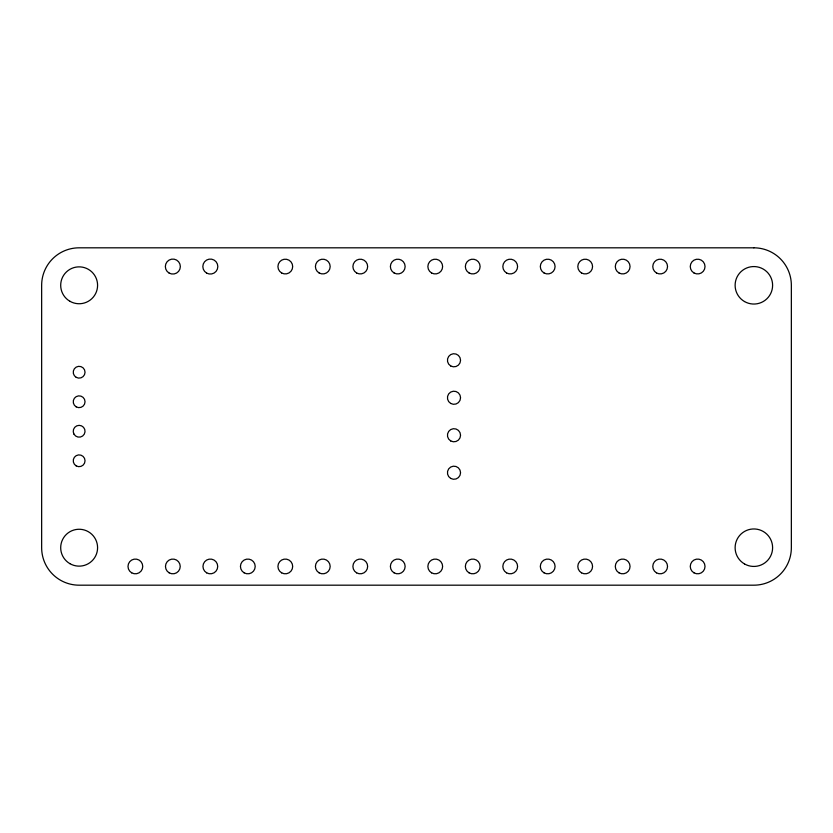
<?xml version="1.0" encoding="UTF-8"?>
<svg xmlns="http://www.w3.org/2000/svg" width="833" height="833" viewBox="0 0 833 833"><rect width="100%" height="100%" fill="white"/><g stroke="black" fill="none" stroke-linecap="round" stroke-linejoin="round"><path stroke-width="1.25" d="M753.865 247.817L79.135 247.817A37.485 37.485 0 0 0 41.65 285.303L41.65 547.697A37.485 37.485 0 0 0 79.135 585.183L753.865 585.183A37.485 37.485 0 0 0 791.35 547.697L791.35 285.303A37.485 37.485 0 0 0 753.865 247.817M744.494 301.536A18.742 18.742 0 0 0 772.607 285.303A18.742 18.742 0 0 0 744.494 269.069A18.742 18.742 0 0 0 744.494 301.536M744.494 563.931A18.742 18.742 0 0 0 772.607 547.697A18.742 18.742 0 0 0 744.494 531.464A18.742 18.742 0 0 0 744.494 563.931M76.188 465.886A5.904 5.904 0 0 0 85.039 460.774A5.904 5.904 0 0 0 76.188 455.661A5.904 5.904 0 0 0 76.188 465.886M74.022 434.212A5.904 5.904 0 0 0 84.248 434.212A5.904 5.904 0 0 0 79.135 425.351A5.904 5.904 0 0 0 74.022 434.212M76.188 406.858A5.904 5.904 0 0 0 85.039 401.745A5.904 5.904 0 0 0 76.188 396.633A5.904 5.904 0 0 0 76.188 406.858M76.188 377.339A5.904 5.904 0 0 0 85.039 372.226A5.904 5.904 0 0 0 76.188 367.114A5.904 5.904 0 0 0 76.188 377.339M169.099 273.057A7.497 7.497 0 0 0 180.344 266.56A7.497 7.497 0 0 0 169.099 260.063A7.497 7.497 0 0 0 169.099 273.057M206.584 273.057A7.497 7.497 0 0 0 217.829 266.56A7.497 7.497 0 0 0 206.584 260.063A7.497 7.497 0 0 0 206.584 273.057M450.705 478.413A6.57 6.57 0 0 0 460.555 472.728A6.57 6.57 0 0 0 450.705 467.042A6.57 6.57 0 0 0 450.705 478.413M450.705 440.928A6.57 6.57 0 0 0 460.555 435.243A6.57 6.57 0 0 0 450.705 429.557A6.57 6.57 0 0 0 450.705 440.928M450.705 403.443A6.57 6.57 0 0 0 460.555 397.757A6.57 6.57 0 0 0 450.705 392.072A6.57 6.57 0 0 0 450.705 403.443M450.705 365.958A6.57 6.57 0 0 0 460.555 360.272A6.57 6.57 0 0 0 450.705 354.587A6.57 6.57 0 0 0 450.705 365.958M131.676 572.833A7.382 7.382 0 0 0 142.745 566.44A7.382 7.382 0 0 0 131.676 560.047A7.382 7.382 0 0 0 131.676 572.833M169.161 572.833A7.382 7.382 0 0 0 180.23 566.44A7.382 7.382 0 0 0 169.161 560.047A7.382 7.382 0 0 0 169.161 572.833M206.646 572.833A7.382 7.382 0 0 0 217.715 566.44A7.382 7.382 0 0 0 206.646 560.047A7.382 7.382 0 0 0 206.646 572.833M244.131 572.833A7.382 7.382 0 0 0 255.2 566.44A7.382 7.382 0 0 0 244.131 560.047A7.382 7.382 0 0 0 244.131 572.833M281.616 572.833A7.382 7.382 0 0 0 292.685 566.44A7.382 7.382 0 0 0 281.616 560.047A7.382 7.382 0 0 0 281.616 572.833M319.101 572.833A7.382 7.382 0 0 0 330.17 566.44A7.382 7.382 0 0 0 319.101 560.047A7.382 7.382 0 0 0 319.101 572.833M356.586 572.833A7.382 7.382 0 0 0 367.655 566.44A7.382 7.382 0 0 0 356.586 560.047A7.382 7.382 0 0 0 356.586 572.833M394.071 572.833A7.382 7.382 0 0 0 405.14 566.44A7.382 7.382 0 0 0 394.071 560.047A7.382 7.382 0 0 0 394.071 572.833M431.556 572.833A7.382 7.382 0 0 0 442.625 566.44A7.382 7.382 0 0 0 431.556 560.047A7.382 7.382 0 0 0 431.556 572.833M469.041 572.833A7.382 7.382 0 0 0 480.11 566.44A7.382 7.382 0 0 0 469.041 560.047A7.382 7.382 0 0 0 469.041 572.833M506.526 572.833A7.382 7.382 0 0 0 517.595 566.44A7.382 7.382 0 0 0 506.526 560.047A7.382 7.382 0 0 0 506.526 572.833M544.011 572.833A7.382 7.382 0 0 0 555.08 566.44A7.382 7.382 0 0 0 544.011 560.047A7.382 7.382 0 0 0 544.011 572.833M581.496 572.833A7.382 7.382 0 0 0 592.565 566.44A7.382 7.382 0 0 0 581.496 560.047A7.382 7.382 0 0 0 581.496 572.833M618.981 572.833A7.382 7.382 0 0 0 630.05 566.44A7.382 7.382 0 0 0 618.981 560.047A7.382 7.382 0 0 0 618.981 572.833M656.466 572.833A7.382 7.382 0 0 0 667.535 566.44A7.382 7.382 0 0 0 656.466 560.047A7.382 7.382 0 0 0 656.466 572.833M693.951 572.833A7.382 7.382 0 0 0 705.02 566.44A7.382 7.382 0 0 0 693.951 560.047A7.382 7.382 0 0 0 693.951 572.833M693.951 272.953A7.382 7.382 0 0 0 705.02 266.56A7.382 7.382 0 0 0 693.951 260.167A7.382 7.382 0 0 0 693.951 272.953M656.466 272.953A7.382 7.382 0 0 0 667.535 266.56A7.382 7.382 0 0 0 656.466 260.167A7.382 7.382 0 0 0 656.466 272.953M618.981 272.953A7.382 7.382 0 0 0 630.05 266.56A7.382 7.382 0 0 0 618.981 260.167A7.382 7.382 0 0 0 618.981 272.953M581.496 272.953A7.382 7.382 0 0 0 592.565 266.56A7.382 7.382 0 0 0 581.496 260.167A7.382 7.382 0 0 0 581.496 272.953M544.011 272.953A7.382 7.382 0 0 0 555.08 266.56A7.382 7.382 0 0 0 544.011 260.167A7.382 7.382 0 0 0 544.011 272.953M506.526 272.953A7.382 7.382 0 0 0 517.595 266.56A7.382 7.382 0 0 0 506.526 260.167A7.382 7.382 0 0 0 506.526 272.953M469.041 272.953A7.382 7.382 0 0 0 480.11 266.56A7.382 7.382 0 0 0 469.041 260.167A7.382 7.382 0 0 0 469.041 272.953M431.556 272.953A7.382 7.382 0 0 0 442.625 266.56A7.382 7.382 0 0 0 431.556 260.167A7.382 7.382 0 0 0 431.556 272.953M394.071 272.953A7.382 7.382 0 0 0 405.14 266.56A7.382 7.382 0 0 0 394.071 260.167A7.382 7.382 0 0 0 394.071 272.953M356.586 272.953A7.382 7.382 0 0 0 367.655 266.56A7.382 7.382 0 0 0 356.586 260.167A7.382 7.382 0 0 0 356.586 272.953M319.101 272.953A7.382 7.382 0 0 0 330.17 266.56A7.382 7.382 0 0 0 319.101 260.167A7.382 7.382 0 0 0 319.101 272.953M281.616 272.953A7.382 7.382 0 0 0 292.685 266.56A7.382 7.382 0 0 0 281.616 260.167A7.382 7.382 0 0 0 281.616 272.953M69.91 301.275A18.451 18.451 0 0 0 97.586 285.303A18.451 18.451 0 0 0 69.91 269.33A18.451 18.451 0 0 0 69.91 301.275M69.91 563.67A18.451 18.451 0 0 0 97.586 547.697A18.451 18.451 0 0 0 69.91 531.725A18.451 18.451 0 0 0 69.91 563.67"/></g></svg>
